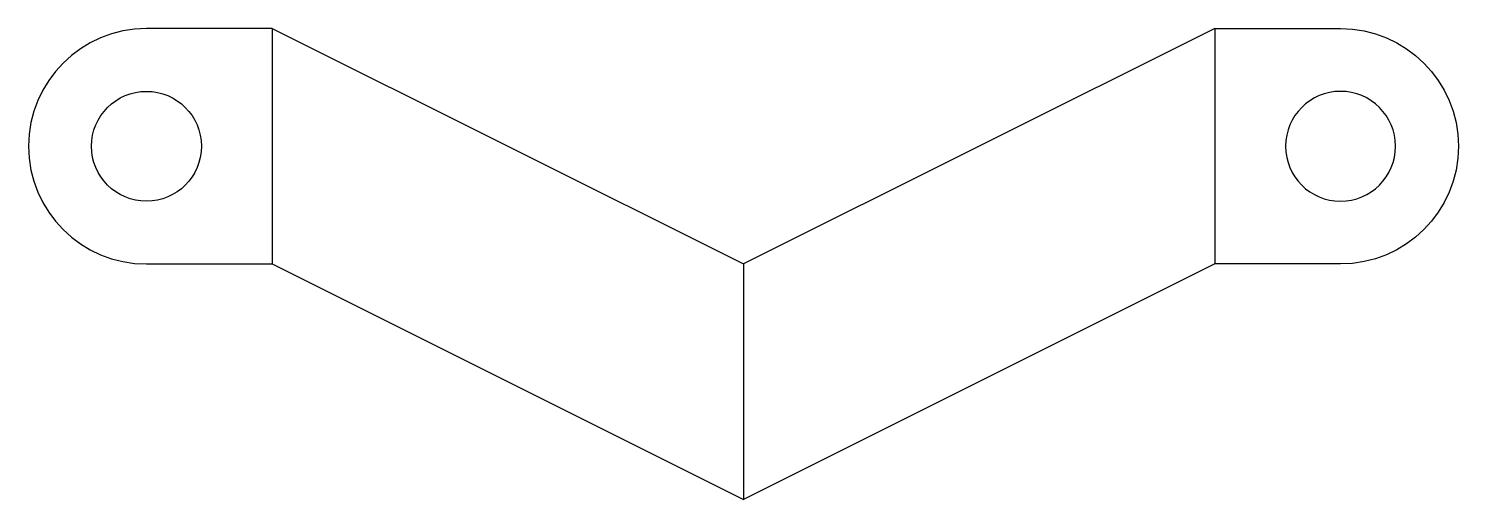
# Model space of a CAD drawing. Extents: x -45.5 to 45.5, y -30 to 0.
import ezdxf

# ---------------------------------------------------------------- set-up
doc = ezdxf.new("R2010")
doc.units = 0
doc.header["$MEASUREMENT"] = 0
doc.layers.add('VISIBLE', color=7, linetype='CONTINUOUS')

msp = doc.modelspace()

# ---------------------------------------------------------------- linework, layer by layer
at = {"layer": 'VISIBLE'}
for p, q in [((-30, 0), (-38, 0)), ((-30, 0), (0, -15)), ((30, 0), (0, -15)), ((30, 0), (30, -15)), ((30, 0), (38, 0)), ((-30, 0), (-30, -15)), ((-38, -15), (-30, -15)), ((-30, -15), (0, -30)), ((0, -15), (0, -30)), ((30, -15), (0, -30)), ((38, -15), (30, -15))]:
    msp.add_line(p, q, dxfattribs=at)
msp.add_circle((-38, -7.5), 3.5, dxfattribs=at)
at = {"layer": 'VISIBLE', "extrusion": (0, 0, -1)}
msp.add_circle((-38, -7.5), 3.5, dxfattribs=at)
msp.add_arc((-38, -7.5), 7.5, 90, 270, dxfattribs=at)
at = {"layer": 'VISIBLE'}
msp.add_arc((-38, -7.5), 7.5, 90, 270, dxfattribs=at)

doc.saveas('drawing.dxf')
